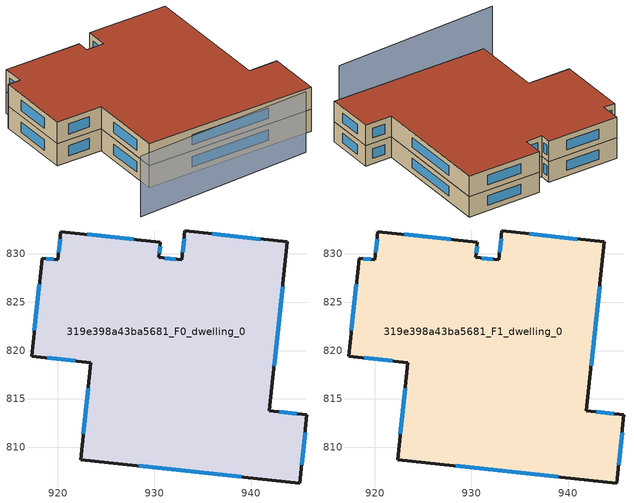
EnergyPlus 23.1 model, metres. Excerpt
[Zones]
319e398a43ba5681_F0_dwelling_0
 floor ground (EU_floor_Construction): 943.75,831.24 941.88,813.78 945.76,813.37 945.01,806.31 922.36,808.73 923.43,818.77 917.29,819.42 918.37,829.57 920.01,829.39 920.32,832.3 930.62,831.21 930.45,829.64 932.84,829.38 933.15,832.37 z0
 wall outside (EU_wall_Construction): 943.75,831.24 933.15,832.37 932.84,829.38 930.45,829.64 930.62,831.21 920.32,832.3 920.01,829.39 918.37,829.57 917.29,819.42 923.43,818.77 922.36,808.73 945.01,806.31 945.76,813.37 941.88,813.78 943.75,831.24 z0:3
 window (EU_Window_Construction): 940.93,831.54 935.97,832.07 / 942.38,818.42 943.25,826.6 / 944.73,813.48 942.91,813.67 / 945.21,808.19 945.56,811.49 / 928.38,808.09 938.99,806.95 / 923.15,816.1 922.65,811.4 / 918.92,819.25 921.8,818.94 / 918.08,826.87 917.58,822.12 / 919.57,829.44 918.81,829.52 / 920.24,831.53 920.09,830.17 / 927.88,831.5 923.06,832.01 / 930.49,830.06 930.57,830.79 / 932.2,829.45 931.08,829.57 / 933.07,831.58 932.92,830.18 z0.8:2.2
319e398a43ba5681_F1_dwelling_0
 floor to 319e398a43ba5681_F0_dwelling_0 (EU_floor_Construction): 943.75,831.24 941.88,813.78 945.76,813.37 945.01,806.31 922.36,808.73 923.43,818.77 917.29,819.42 918.37,829.57 920.01,829.39 920.32,832.3 930.62,831.21 930.45,829.64 932.84,829.38 933.15,832.37 z3
 wall outside (EU_wall_Construction): 943.75,831.24 933.15,832.37 932.84,829.38 930.45,829.64 930.62,831.21 920.32,832.3 920.01,829.39 918.37,829.57 917.29,819.42 923.43,818.77 922.36,808.73 945.01,806.31 945.76,813.37 941.88,813.78 943.75,831.24 z3:6
 window (EU_Window_Construction): 940.93,831.54 935.97,832.07 / 942.38,818.42 943.25,826.6 / 944.73,813.48 942.91,813.67 / 945.21,808.19 945.56,811.49 / 928.38,808.09 938.99,806.95 / 923.15,816.1 922.65,811.4 / 918.92,819.25 921.8,818.94 / 918.08,826.87 917.58,822.12 / 919.57,829.44 918.81,829.52 / 920.24,831.53 920.09,830.17 / 927.88,831.5 923.06,832.01 / 930.49,830.06 930.57,830.79 / 932.2,829.45 931.08,829.57 / 933.07,831.58 932.92,830.18 z3.8:5.2
 roof outside (EU_roof_Construction): 945.01,806.31 945.76,813.37 941.88,813.78 943.75,831.24 933.15,832.37 932.84,829.38 930.45,829.64 930.62,831.21 920.32,832.3 920.01,829.39 918.37,829.57 917.29,819.42 923.43,818.77 922.36,808.73 z6
shading: 917.32,804.37 941.44,803.07 z0:8.3
[Building]
EU S2 Campaign: North Axis=0; Terrain=City; Solar Distribution=FullExterior
[Site:Location]
Cape.Town.Intl.AP: Latitude=-33.965; Longitude=18.602; Time Zone=2; Elevation=46
[SizingPeriod:WeatherFileDays]
AnnualSizingPeriod: Begin Month=1; Begin Day of Month=1; End Month=12; End Day of Month=31; Day of Week for Start Day=Monday; Use Weather File Daylight Saving Period=No; Use Weather File Rain and Snow Indicators=No
[MATERIAL]
EU_InternalMass_Material: Roughness=MediumRough; Thickness=0.1; Conductivity=1; Density=1800; Specific Heat=900; Thermal Absorptance=0.9; Solar Absorptance=0.7; Visible Absorptance=0.7
[MATERIAL:NOMASS] Roughness=MediumRough; Thermal Absorptance=0.9; Solar Absorptance=0.7; Visible Absorptance=0.7
Name | Thermal Resistance
EU_wall_NoMass | 0.49467
EU_roof_NoMass | 0.448442
EU_floor_NoMass | 1.33616
[WINDOWMATERIAL:SIMPLEGLAZINGSYSTEM]
EU_Window_SimpleGlazing: UFactor=4.49049; Solar Heat Gain Coefficient=0.75; Visible Transmittance=0.75
[CONSTRUCTION]
EU_wall_Construction: EU_wall_NoMass
EU_roof_Construction: EU_roof_NoMass
EU_floor_Construction: EU_floor_NoMass
EU_Window_Construction: EU_Window_SimpleGlazing
EU_InternalMass_Construction: EU_InternalMass_Material
[ZONE] Type=1; Multiplier=1; Ceiling Height=autocalculate; Volume=1661.48; Floor Area=autocalculate; Part of Total Floor Area=Yes
319e398a43ba5681_F0_dwelling_0; 319e398a43ba5681_F1_dwelling_0
[INTERNALMASS] Construction=EU_InternalMass_Construction; Surface Area=553.828
Name | Zone or ZoneList
319e398a43ba5681_F0_dwelling_0_EU_InternalMass | 319e398a43ba5681_F0_dwelling_0
319e398a43ba5681_F1_dwelling_0_EU_InternalMass | 319e398a43ba5681_F1_dwelling_0
[OTHEREQUIPMENT] Fuel Type=Electricity; Design Level Calculation Method=Watts/Area; Power per Zone Floor Area=1; Fraction Latent=0; Fraction Radiant=0; Fraction Lost=0; Carbon Dioxide Generation Rate=0; EndUse Subcategory=EU_Step8_InternalGains
Name | Zone or ZoneList or Space or SpaceList | Schedule
EU_Step8_InternalGain_319e398a43ba5681_F0_dwelling_0_f000 | 319e398a43ba5681_F0_dwelling_0 | EU_Step8_GainSchedule_319e398a43ba5681_F0_dwelling_0_f000
EU_Step8_InternalGain_319e398a43ba5681_F1_dwelling_0_f000 | 319e398a43ba5681_F1_dwelling_0 | EU_Step8_GainSchedule_319e398a43ba5681_F1_dwelling_0_f000
[ZONEVENTILATION:DESIGNFLOWRATE] Schedule=EU_AlwaysOn; Design Flow Rate Calculation Method=AirChanges/Hour; Air Changes per Hour=0.665257; Ventilation Type=Natural; Fan Pressure Rise=0; Fan Total Efficiency=1; Constant Term Coefficient=1; Temperature Term Coefficient=0; Velocity Term Coefficient=0; Velocity Squared Term Coefficient=0; Minimum Indoor Temperature=-100; Maximum Indoor Temperature=100; Delta Temperature=-100; Minimum Outdoor Temperature=-100; Maximum Outdoor Temperature=100; Maximum Wind Speed=40
Name | Zone or ZoneList or Space or SpaceList
EU_ConstantAir_319e398a43ba5681_F0_dwelling_0 | 319e398a43ba5681_F0_dwelling_0
EU_ConstantAir_319e398a43ba5681_F1_dwelling_0 | 319e398a43ba5681_F1_dwelling_0
[HVACTEMPLATE:THERMOSTAT] Constant Heating Setpoint=20; Constant Cooling Setpoint=50
EU_HeatOnly_319e398a43ba5681_F0_dwelling_0; EU_HeatOnly_319e398a43ba5681_F1_dwelling_0
[HVACTEMPLATE:ZONE:IDEALLOADSAIRSYSTEM] System Availability Schedule=EU_AlwaysOn; Maximum Heating Supply Air Temperature=50; Minimum Cooling Supply Air Temperature=13; Maximum Heating Supply Air Humidity Ratio=0.0156; Minimum Cooling Supply Air Humidity Ratio=0.0077; Heating Limit=NoLimit; Cooling Limit=NoLimit; Heating Availability Schedule=EU_AlwaysOn; Cooling Availability Schedule=EU_CoolingOff; Dehumidification Control Type=ConstantSensibleHeatRatio; Cooling Sensible Heat Ratio=0.7; Dehumidification Setpoint=60; Humidification Control Type=None; Humidification Setpoint=30; Outdoor Air Method=None; Outdoor Air Flow Rate per Person=0.00944; Outdoor Air Flow Rate per Zone Floor Area=0; Outdoor Air Flow Rate per Zone=0; Demand Controlled Ventilation Type=None; Outdoor Air Economizer Type=NoEconomizer; Heat Recovery Type=None; Sensible Heat Recovery Effectiveness=0.7; Latent Heat Recovery Effectiveness=0.65
Name | Template Thermostat
319e398a43ba5681_F0_dwelling_0 | EU_HeatOnly_319e398a43ba5681_F0_dwelling_0
319e398a43ba5681_F1_dwelling_0 | EU_HeatOnly_319e398a43ba5681_F1_dwelling_0
[SIZING:ZONE] Zone Cooling Design Supply Air Temperature Input Method=SupplyAirTemperature; Zone Cooling Design Supply Air Temperature=13; Zone Heating Design Supply Air Temperature Input Method=SupplyAirTemperature; Zone Heating Design Supply Air Temperature=50; Zone Cooling Design Supply Air Humidity Ratio=0.008; Zone Heating Design Supply Air Humidity Ratio=0.008; Cooling Design Air Flow Method=DesignDay; Cooling Design Air Flow Rate=0; Cooling Minimum Air Flow per Zone Floor Area=0.000762; Cooling Minimum Air Flow=0; Cooling Minimum Air Flow Fraction=0.2; Heating Design Air Flow Method=DesignDay; Heating Design Air Flow Rate=0; Heating Maximum Air Flow per Zone Floor Area=0.002032; Heating Maximum Air Flow=0.141576; Heating Maximum Air Flow Fraction=0.3; Account for Dedicated Outdoor Air System=No; Dedicated Outdoor Air System Control Strategy=NeutralSupplyAir; Dedicated Outdoor Air Low Setpoint Temperature for Design=autosize; Dedicated Outdoor Air High Setpoint Temperature for Design=autosize; Zone Load Sizing Method=Sensible Load Only No Latent Load; Zone Latent Cooling Design Supply Air Humidity Ratio Input Method=HumidityRatioDifference; Zone Cooling Design Supply Air Humidity Ratio Difference=0.005; Zone Latent Heating Design Supply Air Humidity Ratio Input Method=HumidityRatioDifference; Zone Humidification Design Supply Air Humidity Ratio Difference=0.005
319e398a43ba5681_F0_dwelling_0; 319e398a43ba5681_F1_dwelling_0
[SCHEDULE:CONSTANT]
Name | Hourly Value
EU_AlwaysOn | 1
EU_CoolingOff | 0
[SCHEDULE:FILE] Column Number=1; Rows to Skip at Top=0; Number of Hours of Data=8760; Column Separator=Comma; Interpolate to Timestep=No; Minutes per Item=60; Adjust Schedule for Daylight Savings=Yes
Name | File
EU_Step8_GainSchedule_319e398a43ba5681_F0_dwelling_0_f000 | ../../schedules/319e398a43ba5681/319e398a43ba5681_F0_dwelling_0_f000_gain.csv
EU_Step8_GainSchedule_319e398a43ba5681_F1_dwelling_0_f000 | ../../schedules/319e398a43ba5681/319e398a43ba5681_F1_dwelling_0_f000_gain.csv
